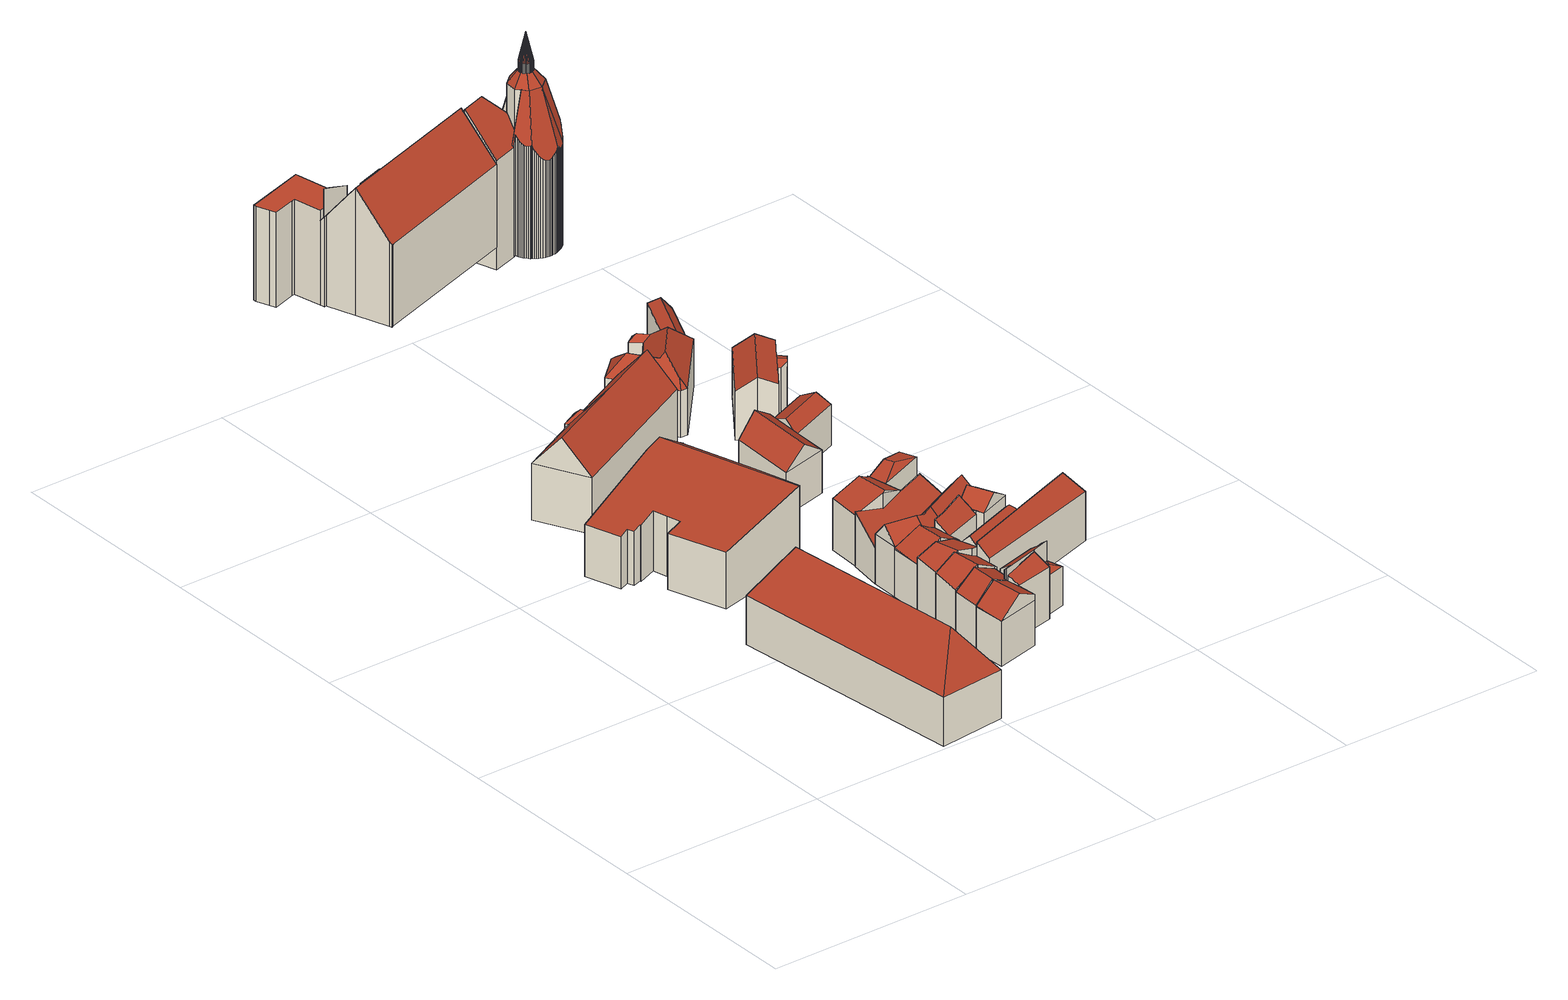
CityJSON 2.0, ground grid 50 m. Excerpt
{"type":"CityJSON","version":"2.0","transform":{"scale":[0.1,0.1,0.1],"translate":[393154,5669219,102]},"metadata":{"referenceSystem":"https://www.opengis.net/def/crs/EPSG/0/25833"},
"CityObjects":{
"building1":{"type":"Building","attributes":{"name":"Theater Meißen","Dachtyp_tdc":"tdcHipRoof","Gemeindeschluessel":14627140,"Dachneigung":52.79,"QualitaetDacherkennung":58,"Geometrietyp2DReferenz":"3000","function":"31001_3032","roofType":"3200","measuredHeight":22.56},"geometry":[{"type":"MultiSurface","lod":"2","boundaries":[[[0,1,2,3]],[[1,4,5,2]],[[4,6,7,5]],[[6,0,3,7]],[[4,1,8]],[[0,6,9]],[[1,0,9,8]],[[6,4,8,9]],[[3,2,5,7]]],"semantics":{"surfaces":[{"type":"WallSurface"},{"type":"RoofSurface"},{"type":"GroundSurface"}],"values":[0,0,0,0,1,1,1,1,2]}}]},
"building2":{"type":"Building","attributes":{"name":"Filmpalast Meißen","Dachtyp_tdc":"tdcFreeFormRoof","Gemeindeschluessel":14627140,"Dachneigung":11.33,"QualitaetDacherkennung":16,"Geometrietyp2DReferenz":"3000","function":"31001_2090","roofType":"5000","measuredHeight":18.39},"geometry":[{"type":"MultiSurface","lod":"2","boundaries":[[[10,11,12,13]],[[11,14,15,12]],[[14,16,17,15]],[[16,18,19,17]],[[18,20,21,19]],[[20,22,23,21]],[[22,24,25,23]],[[24,26,27,25]],[[26,28,29,27]],[[28,30,31,29]],[[30,32,33,31]],[[32,34,35,33]],[[34,36,37,35]],[[36,38,39,37]],[[38,40,41,39]],[[40,42,43,41]],[[42,44,45,43]],[[44,46,47,45]],[[46,10,13,47]],[[46,44,42,40,48,49,14,11,10]],[[49,48,38,36,34,32,30,28,26,24,22,20,18,16]],[[16,14,49]],[[40,38,48]],[[13,12,15,17,19,21,23,25,27,29,31,33,35,37,39,41,43,45,47]]],"semantics":{"surfaces":[{"type":"WallSurface"},{"type":"RoofSurface"},{"type":"GroundSurface"}],"values":[0,0,0,0,0,0,0,0,0,0,0,0,0,0,0,0,0,0,0,1,1,0,0,2]}}]},
"building3":{"type":"Building","attributes":{"name":"Bischofsschloss","Gemeindeschluessel":14627140,"QualitaetDacherkennung":100,"Geometrietyp2DReferenz":"3000","function":"31001_3031","roofType":"9999"},"children":["building3-1","building3-2","building3-3","building3-4"]},
"building3-1":{"type":"BuildingPart","attributes":{"Dachtyp_tdc":"tdcLeanToRoof","Dachneigung":0,"QualitaetDacherkennung":100,"Geometrietyp2DReferenz":"3000","roofType":"2100","measuredHeight":22.79},"parents":["building3"],"geometry":[{"type":"MultiSurface","lod":"2","boundaries":[[[50,51,52,53,54]],[[51,55,56,52]],[[55,57,58,56]],[[57,59,60,58]],[[59,61,62,60]],[[61,63,64,62]],[[63,65,66,64]],[[65,67,68,66]],[[67,69,70,68]],[[69,71,72,70]],[[71,73,74,72]],[[73,71,69,67,65,63,61,59,57,55,51,50,75]],[[76,53,52,56,58,60,62,64,66,68,70,72,74]],[[54,77,75,50]],[[54,53,76,77]],[[76,74,73,75,77]]],"semantics":{"surfaces":[{"type":"WallSurface"},{"type":"RoofSurface"},{"type":"GroundSurface"},{"type":"ClosureSurface"}],"values":[0,0,0,0,0,0,0,0,0,0,0,1,2,0,3,3]}}]},
"building3-2":{"type":"BuildingPart","attributes":{"Dachtyp_tdc":"tdcLeanToRoof","Dachneigung":0,"QualitaetDacherkennung":100,"Geometrietyp2DReferenz":"3000","roofType":"2100","measuredHeight":21.38},"parents":["building3"],"geometry":[{"type":"MultiSurface","lod":"2","boundaries":[[[78,79,80,81]],[[79,82,83,80]],[[82,84,85,83]],[[84,86,87,85]],[[86,88,89,87]],[[88,90,91,89]],[[90,92,93,91]],[[92,78,81,93]],[[92,90,88,86,84,82,79,78]],[[81,80,83,85,87,89,91,93]]],"semantics":{"surfaces":[{"type":"WallSurface"},{"type":"RoofSurface"},{"type":"GroundSurface"}],"values":[0,0,0,0,0,0,0,0,1,2]}}]},
"building3-3":{"type":"BuildingPart","attributes":{"Dachtyp_tdc":"tdcGableRoof","Dachneigung":50.62,"QualitaetDacherkennung":100,"Geometrietyp2DReferenz":"3000","roofType":"3100","measuredHeight":30.57},"parents":["building3"],"geometry":[{"type":"MultiSurface","lod":"2","boundaries":[[[94,95,96,97]],[[95,98,85,96]],[[98,99,100,85]],[[99,101,102,100]],[[101,103,91,102]],[[103,104,105,91]],[[104,106,107,105]],[[106,108,109,107]],[[108,110,111,109]],[[110,112,113,111]],[[112,114,115,113]],[[114,116,117,115]],[[116,118,119,117]],[[118,120,121,119]],[[120,122,123,121]],[[122,124,125,123]],[[124,126,127,125]],[[126,54,53,127]],[[122,120,118,116,114,112,110]],[[110,108,106,104,103,101,99,98,95,94,77,54,126,124,122]],[[53,76,97,96,85,100,102,91,105,107,109,111,113,115,117,119,121,123,125,127]],[[76,53,54,77]],[[97,76,77,94]]],"semantics":{"surfaces":[{"type":"WallSurface"},{"type":"RoofSurface"},{"type":"GroundSurface"},{"type":"ClosureSurface"}],"values":[0,0,0,0,0,0,0,0,0,0,0,0,0,0,0,0,0,0,1,1,2,3,3]}}]},
"building3-4":{"type":"BuildingPart","attributes":{"Dachtyp_tdc":"tdcPolyFlatRoof","Dachneigung":29.67,"QualitaetDacherkennung":100,"Geometrietyp2DReferenz":"3000","roofType":"1000","measuredHeight":27.28},"parents":["building3"],"geometry":[{"type":"MultiSurface","lod":"2","boundaries":[[[128,129,130,74,73]],[[129,131,94,97,130]],[[131,129,128,132]],[[76,74,130,97]],[[128,73,75,132]],[[73,74,76,77,75]],[[77,94,131,132,75]],[[77,76,97,94]]],"semantics":{"surfaces":[{"type":"WallSurface"},{"type":"RoofSurface"},{"type":"GroundSurface"},{"type":"ClosureSurface"}],"values":[0,0,1,2,0,3,0,3]}}]},
"building4":{"type":"Building","attributes":{"Gemeindeschluessel":14627140,"Geometrietyp2DReferenz":"3000","function":"31001_9998","roofType":"9999"},"children":["building4-1","building4-2"]},
"building4-1":{"type":"BuildingPart","attributes":{"Dachtyp_tdc":"tdcPolyFlatRoof","Dachneigung":20.7,"QualitaetDacherkennung":39,"Geometrietyp2DReferenz":"3000","roofType":"2100","measuredHeight":14.2},"parents":["building4"],"geometry":[{"type":"MultiSurface","lod":"2","boundaries":[[[133,134,135,136,137,138]],[[134,139,140,135]],[[139,141,142,140]],[[141,143,144,145,146,142]],[[143,141,139,134,133]],[[136,135,140,142,146]],[[138,144,143,133]],[[137,136,146,145]],[[137,145,144,138]]],"semantics":{"surfaces":[{"type":"WallSurface"},{"type":"RoofSurface"},{"type":"GroundSurface"},{"type":"ClosureSurface"}],"values":[0,0,0,0,1,2,0,3,3]}}]},
"building4-2":{"type":"BuildingPart","attributes":{"Dachtyp_tdc":"tdcGableRoof","Dachneigung":33.08,"QualitaetDacherkennung":53,"Geometrietyp2DReferenz":"3000","roofType":"3100","measuredHeight":14.72},"parents":["building4"],"geometry":[{"type":"MultiSurface","lod":"2","boundaries":[[[145,147,148,146]],[[147,149,150,148]],[[149,151,152,150]],[[151,153,154,152]],[[153,137,136,154]],[[144,138,155,156,157,158]],[[149,157,156,159]],[[149,159,151]],[[151,159,156,155,153]],[[147,158,157,149]],[[145,144,158,147]],[[153,155,138,137]],[[146,148,150,152,154,136]],[[146,136,137,145]],[[137,138,144,145]]],"semantics":{"surfaces":[{"type":"WallSurface"},{"type":"RoofSurface"},{"type":"GroundSurface"},{"type":"ClosureSurface"}],"values":[0,0,0,0,0,1,1,0,0,0,0,0,2,3,3]}}]},
"building5":{"type":"Building","attributes":{"name":"Stadtverwaltung Bauamt","Dachtyp_tdc":"tdcFreeFormRoof","Gemeindeschluessel":14627140,"Dachneigung":48.12,"QualitaetDacherkennung":14,"Geometrietyp2DReferenz":"3000","function":"31001_3010","roofType":"5000","measuredHeight":21.29},"geometry":[{"type":"MultiSurface","lod":"2","boundaries":[[[160,161,162,163]],[[161,164,165,162]],[[164,166,167,165]],[[166,168,169,167]],[[168,170,171,169]],[[170,172,173,171]],[[172,174,175,173]],[[174,160,163,175]],[[176,174,172]],[[177,176,172,170]],[[177,170,168]],[[178,179,160,174,176,177,168,166]],[[180,178,166,164]],[[180,164,161]],[[179,178,180,161,160]],[[163,162,165,167,169,171,173,175]]],"semantics":{"surfaces":[{"type":"WallSurface"},{"type":"RoofSurface"},{"type":"GroundSurface"}],"values":[0,0,0,0,0,0,0,0,0,1,0,1,1,1,1,2]}}]},
"building6":{"type":"Building","attributes":{"Gemeindeschluessel":14627140,"Geometrietyp2DReferenz":"3000","function":"31001_9998","roofType":"9999"},"children":["building6-1","building6-2"]},
"building6-1":{"type":"BuildingPart","attributes":{"Dachtyp_tdc":"tdcGableRoof","Dachneigung":27.96,"QualitaetDacherkennung":42,"Geometrietyp2DReferenz":"3000","roofType":"3100","measuredHeight":14.98},"parents":["building6"],"geometry":[{"type":"MultiSurface","lod":"2","boundaries":[[[181,182,183,154]],[[182,184,152,183]],[[184,185,186,152]],[[185,187,188,186]],[[187,189,190,188]],[[189,191,192,190]],[[191,193,194,192]],[[187,185,184,182]],[[182,181,195,196,193,191,189,187]],[[194,197,198,154,183,152,186,188,190,192]],[[197,194,193,196]],[[198,197,196,195]],[[154,198,195,181]]],"semantics":{"surfaces":[{"type":"WallSurface"},{"type":"RoofSurface"},{"type":"GroundSurface"},{"type":"ClosureSurface"}],"values":[0,0,0,0,0,0,0,1,1,2,3,3,3]}}]},
"building6-2":{"type":"BuildingPart","attributes":{"Dachtyp_tdc":"tdcPolyFlatRoof","Dachneigung":35.05,"QualitaetDacherkennung":62,"Geometrietyp2DReferenz":"3000","roofType":"2100","measuredHeight":15.25},"parents":["building6"],"geometry":[{"type":"MultiSurface","lod":"2","boundaries":[[[199,200,201,194,193]],[[200,202,203,201]],[[202,204,205,203]],[[204,206,207,205]],[[206,208,135,207]],[[208,209,181,154,135]],[[209,208,206,204,202,200,199,210,211]],[[198,197,194,201,203,205,207,135,154]],[[210,196,195,211]],[[196,197,198,195]],[[199,193,196,210]],[[193,194,197,196]],[[211,195,181,209]],[[195,198,154,181]]],"semantics":{"surfaces":[{"type":"WallSurface"},{"type":"RoofSurface"},{"type":"GroundSurface"},{"type":"ClosureSurface"}],"values":[0,0,0,0,0,0,1,2,0,3,0,3,0,3]}}]},
"building7":{"type":"Building","attributes":{"Gemeindeschluessel":14627140,"Geometrietyp2DReferenz":"3000","function":"31001_9998","roofType":"9999"},"children":["building7-1","building7-2"]},
"building7-1":{"type":"BuildingPart","attributes":{"Dachtyp_tdc":"tdcFreeFormRoof","Dachneigung":21.83,"QualitaetDacherkennung":44,"Geometrietyp2DReferenz":"3000","roofType":"5000","measuredHeight":15.03},"parents":["building7"],"geometry":[{"type":"MultiSurface","lod":"2","boundaries":[[[212,213,214,215]],[[213,216,217,214]],[[216,218,219,220,217]],[[221,222,223,224]],[[222,225,226,223]],[[225,227,228,226]],[[227,229,230,228]],[[229,212,215,230]],[[225,222,221,218,216,213,212]],[[212,229,227,225]],[[215,214,217,220,224,223,226,228,230]],[[221,219,218]],[[221,224,220,219]]],"semantics":{"surfaces":[{"type":"WallSurface"},{"type":"RoofSurface"},{"type":"GroundSurface"},{"type":"ClosureSurface"}],"values":[0,0,0,0,0,0,0,0,1,1,2,0,3]}}]},
"building7-2":{"type":"BuildingPart","attributes":{"Dachtyp_tdc":"tdcFreeFormRoof","Dachneigung":44.91,"QualitaetDacherkennung":10,"Geometrietyp2DReferenz":"3000","roofType":"5000","measuredHeight":15.11},"parents":["building7"],"geometry":[{"type":"MultiSurface","lod":"2","boundaries":[[[231,221,224,232]],[[219,233,234,220]],[[233,231,232,234]],[[235,236,233,219]],[[235,219,221]],[[236,235,221,231]],[[236,231,233]],[[232,224,220,234]],[[220,224,221,219]]],"semantics":{"surfaces":[{"type":"WallSurface"},{"type":"RoofSurface"},{"type":"GroundSurface"},{"type":"ClosureSurface"}],"values":[0,0,0,1,0,1,1,2,3]}}]},
"building8":{"type":"Building","attributes":{"Dachtyp_tdc":"tdcFreeFormRoof","Gemeindeschluessel":14627140,"Dachneigung":19.45,"QualitaetDacherkennung":35,"Geometrietyp2DReferenz":"3000","function":"31001_9998","roofType":"5000","measuredHeight":14.96},"geometry":[{"type":"MultiSurface","lod":"2","boundaries":[[[237,238,239,240]],[[238,241,242,239]],[[241,243,244,242]],[[243,245,246,244]],[[245,247,248,246]],[[247,249,250,248]],[[249,251,252,250]],[[251,237,240,252]],[[247,245,243,241,253,254,249]],[[251,254,253,238,237]],[[241,238,253]],[[251,249,254]],[[240,239,242,244,246,248,250,252]]],"semantics":{"surfaces":[{"type":"WallSurface"},{"type":"RoofSurface"},{"type":"GroundSurface"}],"values":[0,0,0,0,0,0,0,0,1,1,0,0,2]}}]},
"building9":{"type":"Building","attributes":{"Gemeindeschluessel":14627140,"Geometrietyp2DReferenz":"3000","function":"31001_9998","roofType":"9999"},"children":["building9-1","building9-2","building9-3"]},
"building9-1":{"type":"BuildingPart","attributes":{"Dachtyp_tdc":"tdcGableRoof","Dachneigung":31.56,"QualitaetDacherkennung":69,"Geometrietyp2DReferenz":"3000","roofType":"3100","measuredHeight":15.91},"parents":["building9"],"geometry":[{"type":"MultiSurface","lod":"2","boundaries":[[[255,256,257,258]],[[256,259,260,257]],[[259,261,262,260]],[[261,263,264,265,262]],[[266,261,267,268,269,270]],[[271,268,267,272]],[[259,272,267,261]],[[256,271,272,259]],[[255,269,268,271,256]],[[261,266,263]],[[265,258,257,260,262]],[[273,264,263]],[[258,265,264,273,255]],[[273,263,266,270]],[[255,273,270,269]]],"semantics":{"surfaces":[{"type":"WallSurface"},{"type":"RoofSurface"},{"type":"GroundSurface"},{"type":"ClosureSurface"}],"values":[0,0,0,0,1,1,0,0,0,0,2,0,3,0,3]}}]},
"building9-2":{"type":"BuildingPart","attributes":{"Dachtyp_tdc":"tdcPolyFlatRoof","Dachneigung":37.09,"QualitaetDacherkennung":80,"Geometrietyp2DReferenz":"3000","roofType":"2100","measuredHeight":15.31},"parents":["building9"],"geometry":[{"type":"MultiSurface","lod":"2","boundaries":[[[274,275,276,277,278,279]],[[275,280,269,255,258,276]],[[264,281,282,283,265]],[[281,264,273,270,280,275,274,284]],[[277,276,258,265,283]],[[270,269,280]],[[264,265,258,255,273]],[[273,255,269,270]],[[279,284,274]],[[278,277,283,282]],[[278,282,281,284,279]]],"semantics":{"surfaces":[{"type":"WallSurface"},{"type":"RoofSurface"},{"type":"GroundSurface"},{"type":"ClosureSurface"}],"values":[0,0,0,1,2,0,3,3,0,3,3]}}]},
"building9-3":{"type":"BuildingPart","attributes":{"Dachtyp_tdc":"tdcFreeFormRoof","Dachneigung":32.74,"QualitaetDacherkennung":65,"Geometrietyp2DReferenz":"3000","roofType":"5000","measuredHeight":15.52},"parents":["building9"],"geometry":[{"type":"MultiSurface","lod":"2","boundaries":[[[285,286,214,217]],[[286,287,230,214]],[[287,288,289,230]],[[288,290,291,289]],[[290,278,277,291]],[[282,292,293,283]],[[292,285,217,293]],[[294,295,296,297,287]],[[298,299,284,279,300,296,295,301]],[[292,298,301,285]],[[285,301,295,294,286]],[[288,297,296,300,290]],[[290,300,279,278]],[[282,281,299,298,292]],[[287,297,288]],[[286,294,287]],[[217,214,230,289,291,277,283,293]],[[283,277,278,282]],[[299,281,284]],[[278,279,284,281,282]]],"semantics":{"surfaces":[{"type":"WallSurface"},{"type":"RoofSurface"},{"type":"GroundSurface"},{"type":"ClosureSurface"}],"values":[0,0,0,0,0,0,0,1,1,0,0,0,0,0,0,0,2,3,0,3]}}]},
"building10":{"type":"Building","attributes":{"Dachtyp_tdc":"tdcFreeFormRoof","Gemeindeschluessel":14627140,"Dachneigung":18.83,"QualitaetDacherkennung":27,"Geometrietyp2DReferenz":"3000","function":"31001_9998","roofType":"5000","measuredHeight":10.02},"geometry":[{"type":"MultiSurface","lod":"2","boundaries":[[[302,303,304,305]],[[303,306,307,304]],[[306,308,309,307]],[[308,302,305,309]],[[310,308,306]],[[311,310,306,303]],[[311,303,302]],[[310,311,302,308]],[[305,304,307,309]]],"semantics":{"surfaces":[{"type":"WallSurface"},{"type":"RoofSurface"},{"type":"GroundSurface"}],"values":[0,0,0,0,1,1,1,1,2]}}]},
"building11":{"type":"Building","attributes":{"Dachtyp_tdc":"tdcFreeFormRoof","Gemeindeschluessel":14627140,"Dachneigung":48.82,"QualitaetDacherkennung":13,"Geometrietyp2DReferenz":"3000","function":"31001_9998","roofType":"5000","measuredHeight":15.83},"geometry":[{"type":"MultiSurface","lod":"2","boundaries":[[[312,313,276,257]],[[313,314,291,276]],[[314,315,289,291]],[[315,316,317,289]],[[316,318,319,317]],[[318,320,321,319]],[[320,322,323,321]],[[322,312,257,323]],[[324,325,326,322,320]],[[324,327,328]],[[320,327,324]],[[318,327,320]],[[327,318,316]],[[327,316,315]],[[328,327,315,314]],[[325,324,328,314,313]],[[326,325,313,312]],[[326,312,322]],[[257,276,291,289,317,319,321,323]]],"semantics":{"surfaces":[{"type":"WallSurface"},{"type":"RoofSurface"},{"type":"GroundSurface"}],"values":[0,0,0,0,0,0,0,0,1,1,1,1,1,0,1,1,1,0,2]}}]},
"building12":{"type":"Building","attributes":{"Dachtyp_tdc":"tdcPolyFlatRoof","Gemeindeschluessel":14627140,"Dachneigung":32.5,"QualitaetDacherkennung":55,"Geometrietyp2DReferenz":"3000","function":"31001_9998","roofType":"2100","measuredHeight":13.16},"geometry":[{"type":"MultiSurface","lod":"2","boundaries":[[[329,330,319,331]],[[330,332,317,319]],[[332,333,334,317]],[[333,335,336,334]],[[335,337,338,336]],[[337,339,340,338]],[[339,341,342,340]],[[341,329,331,342]],[[341,339,337,335,333,332,330,329]],[[331,319,317,334,336,338,340,342]]],"semantics":{"surfaces":[{"type":"WallSurface"},{"type":"RoofSurface"},{"type":"GroundSurface"}],"values":[0,0,0,0,0,0,0,0,1,2]}}]},
"building13":{"type":"Building","attributes":{"Gemeindeschluessel":14627140,"Geometrietyp2DReferenz":"3000","function":"31001_9998","roofType":"9999"},"children":["building13-1","building13-2"]},
"building13-1":{"type":"BuildingPart","attributes":{"Dachtyp_tdc":"tdcPolyFlatRoof","Dachneigung":27.15,"QualitaetDacherkennung":76,"Geometrietyp2DReferenz":"3000","roofType":"2100","measuredHeight":14.6},"parents":["building13"],"geometry":[{"type":"MultiSurface","lod":"2","boundaries":[[[343,344,345,346]],[[344,347,348,349,345]],[[350,351,232,352,353]],[[351,343,346,232]],[[351,350,347,344,343]],[[346,345,349,352,232]],[[353,348,347,350]],[[353,352,349,348]]],"semantics":{"surfaces":[{"type":"WallSurface"},{"type":"RoofSurface"},{"type":"GroundSurface"},{"type":"ClosureSurface"}],"values":[0,0,0,0,1,2,0,3]}}]},
"building13-2":{"type":"BuildingPart","attributes":{"Dachtyp_tdc":"tdcFreeFormRoof","Dachneigung":28.78,"QualitaetDacherkennung":44,"Geometrietyp2DReferenz":"3000","roofType":"5000","measuredHeight":15.06},"parents":["building13"],"geometry":[{"type":"MultiSurface","lod":"2","boundaries":[[[354,355,223,356]],[[355,353,352,223]],[[348,357,358,349]],[[357,359,192,358]],[[359,360,190,192]],[[360,361,362,190]],[[361,363,186,362]],[[363,364,228,186]],[[364,354,356,228]],[[361,360,359,357,348,353,355,354]],[[354,364,363,361]],[[356,223,352,349,358,192,190,362,186,228]],[[349,352,353,348]]],"semantics":{"surfaces":[{"type":"WallSurface"},{"type":"RoofSurface"},{"type":"GroundSurface"},{"type":"ClosureSurface"}],"values":[0,0,0,0,0,0,0,0,0,1,1,2,3]}}]},
"building14":{"type":"Building","attributes":{"Dachtyp_tdc":"tdcFreeFormRoof","Gemeindeschluessel":14627140,"Dachneigung":35.57,"QualitaetDacherkennung":75,"Geometrietyp2DReferenz":"3000","function":"31001_9998","roofType":"5000","measuredHeight":14.34},"geometry":[{"type":"MultiSurface","lod":"2","boundaries":[[[365,366,367,368]],[[366,369,370,367]],[[369,371,372,370]],[[371,373,374,372]],[[373,375,376,374]],[[375,365,368,376]],[[373,371,369,377,378,375]],[[378,377,366,365]],[[369,366,377]],[[365,375,378]],[[368,367,370,372,374,376]]],"semantics":{"surfaces":[{"type":"WallSurface"},{"type":"RoofSurface"},{"type":"GroundSurface"}],"values":[0,0,0,0,0,0,1,1,0,0,2]}}]},
"building15":{"type":"Building","attributes":{"Dachtyp_tdc":"tdcHipAndGableRoof","Gemeindeschluessel":14627140,"Dachneigung":13.15,"QualitaetDacherkennung":25,"Geometrietyp2DReferenz":"3000","function":"31001_9998","roofType":"5000","measuredHeight":13.61},"geometry":[{"type":"MultiSurface","lod":"2","boundaries":[[[379,380,381,382]],[[380,383,384,381]],[[383,385,386,384]],[[385,379,382,386]],[[383,380,387]],[[379,385,388]],[[380,379,388,387]],[[385,383,387,388]],[[382,381,384,386]]],"semantics":{"surfaces":[{"type":"WallSurface"},{"type":"RoofSurface"},{"type":"GroundSurface"}],"values":[0,0,0,0,1,0,1,1,2]}}]},
"building16":{"type":"Building","attributes":{"Dachtyp_tdc":"tdcFreeFormRoof","Gemeindeschluessel":14627140,"Dachneigung":47.31,"QualitaetDacherkennung":63,"Geometrietyp2DReferenz":"3000","function":"31001_9998","roofType":"5000","measuredHeight":16.73},"geometry":[{"type":"MultiSurface","lod":"2","boundaries":[[[389,390,391,392]],[[390,393,394,391]],[[393,395,396,394]],[[395,397,398,396]],[[397,399,400,398]],[[399,401,402,400]],[[401,403,404,402]],[[403,405,406,404]],[[405,407,408,406]],[[407,409,410,408]],[[409,389,392,410]],[[411,409,407]],[[412,411,407,405]],[[413,414,415,412,405,403]],[[416,417,418,413,403,401]],[[416,401,399]],[[417,416,399,397]],[[418,417,397,395]],[[419,414,413,418,395,393]],[[419,393,390]],[[415,414,419,390,389]],[[411,412,415,389,409]],[[392,391,394,396,398,400,402,404,406,408,410]]],"semantics":{"surfaces":[{"type":"WallSurface"},{"type":"RoofSurface"},{"type":"GroundSurface"}],"values":[0,0,0,0,0,0,0,0,0,0,0,1,1,1,1,1,1,1,1,1,1,1,2]}}]},
"building17":{"type":"Building","attributes":{"name":"Amtsgericht","Gemeindeschluessel":14627140,"QualitaetDacherkennung":100,"Geometrietyp2DReferenz":"3000","function":"31001_3015","roofType":"9999"},"children":["building17-1","building17-2","building17-3","building17-4"]},
"building17-1":{"type":"BuildingPart","attributes":{"Dachtyp_tdc":"tdcFreeFormRoof","Dachneigung":74.73,"QualitaetDacherkennung":100,"Geometrietyp2DReferenz":"3000","roofType":"5000","measuredHeight":38.2},"parents":["building17"],"geometry":[{"type":"MultiSurface","lod":"2","boundaries":[[[420,421,422,423]],[[421,424,425,422]],[[424,426,427,425]],[[426,428,429,427]],[[428,430,431,429]],[[430,432,433,431]],[[432,434,435,433]],[[434,436,437,435]],[[436,438,439,437]],[[438,440,441,439]],[[440,442,443,441]],[[442,444,445,443]],[[444,446,447,445]],[[446,448,449,447]],[[448,450,451,449]],[[450,452,453,451]],[[452,454,453]],[[454,455,456,453]],[[455,457,458,456]],[[457,459,460,458]],[[459,461,462,460]],[[461,463,464,462]],[[463,465,466,464]],[[465,467,468,466]],[[467,469,470,468]],[[469,471,472,470]],[[471,473,474,472]],[[473,475,476,474]],[[475,477,478,476]],[[477,479,480,478]],[[479,481,482,480]],[[481,483,484,482]],[[483,485,486,484]],[[485,487,488,486]],[[487,489,490,488]],[[489,491,492,490]],[[491,493,494,492]],[[493,495,496,494]],[[495,497,498,496]],[[497,499,500,498]],[[499,501,502,500]],[[501,503,504,502]],[[503,505,506,504]],[[505,507,508,506]],[[507,509,510,508]],[[509,511,512,510]],[[511,513,514,512]],[[513,515,516,514]],[[515,517,518,516]],[[517,519,520,518]],[[519,521,522,520]],[[521,523,524,522]],[[523,525,526,524]],[[525,527,528,526]],[[527,529,530,528]],[[529,531,532,530]],[[531,533,534,532]],[[533,535,536,534]],[[535,537,538,536]],[[537,539,540,538]],[[539,541,542,540]],[[541,543,544,542]],[[543,545,546,544]],[[545,547,548,546]],[[547,549,550,548]],[[549,551,552,550]],[[551,553,554,552]],[[553,555,556,554]],[[555,557,558,556]],[[557,559,560,558]],[[559,561,562,560]],[[561,563,564,562]],[[563,565,566,567,564]],[[568,569,570,571]],[[569,420,423,570]],[[572,573,565,563,561,559,557,555,553,551,549,547,545,574]],[[575,576,572,574,577,578,579,580]],[[545,543,541,539,537,535,533,531,529,527,525,523,521,519,517,515,513,577,574]],[[495,493,491,489,487,485,483,481,479,578,577]],[[513,511,509,507,505,503,501,499,497,495,577]],[[465,463,461,459,457,455,454,579,578]],[[479,477,475,473,471,469,467,465,578]],[[454,452,450,448,446,444,442,440,438,436,434,432,430,580,579]],[[430,428,426,424,421,420,569,568,581,575,580]],[[423,422,425,427,429,431,433,435,437,439,441,443,445,447,449,451,453,456,458,460,462,464,466,468,470,472,474,476,478,480,482,484,486,488,490,492,494,496,498,500,502,504,506,508,510,512,514,516,518,520,522,524,526,528,530,532,534,536,538,540,542,544,546,548,550,552,554,556,558,560,562,564,567,582,583,584,585,571,570]],[[586,566,565,573]],[[586,582,567,566]],[[587,586,573,572]],[[583,582,586,587]],[[588,587,572,576]],[[583,587,588,584]],[[589,588,576,575]],[[585,584,588,589]],[[581,589,575]],[[585,589,581,568,571]]],"semantics":{"surfaces":[{"type":"WallSurface"},{"type":"RoofSurface"},{"type":"GroundSurface"},{"type":"ClosureSurface"}],"values":[0,0,0,0,0,0,0,0,0,0,0,0,0,0,0,0,0,0,0,0,0,0,0,0,0,0,0,0,0,0,0,0,0,0,0,0,0,0,0,0,0,0,0,0,0,0,0,0,0,0,0,0,0,0,0,0,0,0,0,0,0,0,0,0,0,0,0,0,0,0,0,0,0,0,0,1,1,1,1,1,1,1,1,1,2,0,3,0,3,0,3,0,3,0,3]}}]},
"building17-2":{"type":"BuildingPart","attributes":{"Dachtyp_tdc":"tdcTentRoof","Dachneigung":76.97,"QualitaetDacherkennung":100,"Geometrietyp2DReferenz":"3000","roofType":"4000","measuredHeight":50.07},"parents":["building17"],"geometry":[{"type":"MultiSurface","lod":"2","boundaries":[[[590,591,592,593]],[[591,594,595,592]],[[594,596,597,595]],[[596,598,599,597]],[[598,600,601,599]],[[600,602,603,601]],[[602,604,605,603]],[[604,606,607,605]],[[606,608,609,607]],[[608,610,611,609]],[[610,612,613,611]],[[612,614,615,613]],[[614,616,617,615]],[[616,618,619,617]],[[618,620,621,619]],[[620,622,623,621]],[[622,624,625,623]],[[624,626,627,625]],[[626,628,629,627]],[[628,630,631,629]],[[630,632,633,631]],[[632,634,635,633]],[[634,636,637,635]],[[636,638,639,637]],[[638,640,641,639]],[[640,642,643,641]],[[642,644,645,643]],[[644,646,647,645]],[[646,648,649,647]],[[648,650,651,649]],[[650,652,653,651]],[[652,654,655,653]],[[654,656,657,655]],[[656,658,659,657]],[[658,660,661,659]],[[660,590,593,661]],[[591,590,662]],[[594,591,662]],[[596,594,662]],[[598,596,662]],[[600,598,662]],[[602,600,662]],[[604,602,662]],[[606,604,662]],[[608,606,662]],[[610,608,662]],[[612,610,662]],[[614,612,662]],[[616,614,662]],[[618,616,662]],[[620,618,662]],[[622,620,662]],[[624,622,662]],[[626,624,662]],[[628,626,662]],[[630,628,662]],[[632,630,662]],[[634,632,662]],[[636,634,662]],[[638,636,662]],[[640,638,662]],[[642,640,662]],[[644,642,662]],[[646,644,662]],[[648,646,662]],[[650,648,662]],[[652,650,662]],[[654,652,662]],[[656,654,662]],[[658,656,662]],[[660,658,662]],[[590,660,662]],[[593,592,595,597,599,601,603,605,607,609,611,613,615,617,619,621,623,625,627,629,631,633,635,637,639,641,643,645,647,649,651,653,655,657,659,661]]],"semantics":{"surfaces":[{"type":"WallSurface"},{"type":"RoofSurface"},{"type":"GroundSurface"}],"values":[0,0,0,0,0,0,0,0,0,0,0,0,0,0,0,0,0,0,0,0,0,0,0,0,0,0,0,0,0,0,0,0,0,0,0,0,1,1,1,1,1,1,1,1,1,1,1,1,1,1,1,1,1,1,1,1,1,1,1,1,1,1,1,1,1,1,1,1,1,1,1,1,2]}}]},
"building17-3":{"type":"BuildingPart","attributes":{"Dachtyp_tdc":"tdcTentRoof","Dachneigung":52.52,"QualitaetDacherkennung":100,"Geometrietyp2DReferenz":"3000","roofType":"4000","measuredHeight":43.13},"parents":["building17"],"geometry":[{"type":"MultiSurface","lod":"2","boundaries":[[[663,664,665]],[[580,663,665]],[[579,580,665]],[[578,579,665]],[[577,578,665]],[[574,577,665]],[[666,667,668,669,670,671,672,673]],[[574,674,667,666]],[[674,664,668,667]],[[664,663,669,668]],[[663,580,670,669]],[[580,579,671,670]],[[579,578,672,671]],[[578,577,673,672]],[[577,574,666,673]],[[674,574,665]],[[664,674,665]]],"semantics":{"surfaces":[{"type":"RoofSurface"},{"type":"GroundSurface"},{"type":"WallSurface"}],"values":[0,0,0,0,0,0,1,2,2,2,2,2,2,2,2,0,0]}}]},
"building17-4":{"type":"BuildingPart","attributes":{"Dachtyp_tdc":"tdcHipAndGableRoof","Dachneigung":50.12,"QualitaetDacherkennung":100,"Geometrietyp2DReferenz":"3000","roofType":"5000","measuredHeight":35.72},"parents":["building17"],"geometry":[{"type":"MultiSurface","lod":"2","boundaries":[[[675,676,677,678]],[[676,679,680,677]],[[679,681,682,680]],[[681,683,684,682]],[[683,685,568,571,684]],[[566,675,678,567]],[[588,589,581,685,683,681,686]],[[681,679,676,686]],[[676,675,566,586,587,588,686]],[[678,677,680,682,684,571,585,584,583,582,567]],[[568,685,581]],[[584,585,589,588]],[[585,571,568,581,589]],[[582,583,587,586]],[[583,584,588,587]],[[566,567,582,586]]],"semantics":{"surfaces":[{"type":"WallSurface"},{"type":"RoofSurface"},{"type":"GroundSurface"},{"type":"ClosureSurface"}],"values":[0,0,0,0,0,0,1,1,1,2,0,3,3,3,3,3]}}]},
"building18":{"type":"Building","attributes":{"Dachtyp_tdc":"tdcGableRoof","Gemeindeschluessel":14627140,"Dachneigung":27.59,"QualitaetDacherkennung":82,"Geometrietyp2DReferenz":"3000","function":"31001_9998","roofType":"3100","measuredHeight":11.7},"geometry":[{"type":"MultiSurface","lod":"2","boundaries":[[[687,688,689,690]],[[688,691,692,689]],[[691,693,694,692]],[[693,687,690,694]],[[691,688,695]],[[687,693,696]],[[688,687,696,695]],[[693,691,695,696]],[[690,689,692,694]]],"semantics":{"surfaces":[{"type":"WallSurface"},{"type":"RoofSurface"},{"type":"GroundSurface"}],"values":[0,0,0,0,0,0,1,1,2]}}]},
"building19":{"type":"Building","attributes":{"Gemeindeschluessel":14627140,"Geometrietyp2DReferenz":"3000","function":"31001_9998","roofType":"9999"},"children":["building19-1","building19-2"]},
"building19-1":{"type":"BuildingPart","attributes":{"Dachtyp_tdc":"tdcFreeFormRoof","Dachneigung":15.32,"QualitaetDacherkennung":42,"Geometrietyp2DReferenz":"3000","roofType":"5000","measuredHeight":14.46},"parents":["building19"],"geometry":[{"type":"MultiSurface","lod":"2","boundaries":[[[697,698,699,700]],[[698,701,702,699]],[[703,704,705,706,707]],[[704,708,709,705]],[[708,710,711,709]],[[710,712,713,711]],[[712,697,700,713]],[[708,704,703,714]],[[714,715,701,698,697,712,710,708]],[[700,699,702,716,706,705,709,711,713]],[[717,715,714]],[[716,702,701,715,717]],[[703,707,717,714]],[[716,717,707,706]]],"semantics":{"surfaces":[{"type":"WallSurface"},{"type":"RoofSurface"},{"type":"GroundSurface"},{"type":"ClosureSurface"}],"values":[0,0,0,0,0,0,0,1,1,2,0,3,0,3]}}]},
"building19-2":{"type":"BuildingPart","attributes":{"Dachtyp_tdc":"tdcGableRoof","Dachneigung":34.91,"QualitaetDacherkennung":65,"Geometrietyp2DReferenz":"3000","roofType":"3100","measuredHeight":14.9},"parents":["building19"],"geometry":[{"type":"MultiSurface","lod":"2","boundaries":[[[718,719,699,702,701]],[[719,720,721,699]],[[720,722,723,721]],[[722,724,725,723]],[[724,726,727,725]],[[726,728,729,727]],[[728,730,731,729]],[[730,732,733,731]],[[732,707,706,733]],[[728,726,724,722]],[[722,720,719,718,715,717,707,732,730,728]],[[706,716,702,699,721,723,725,727,729,731,733]],[[701,715,718]],[[702,716,717,715,701]],[[716,706,707,717]]],"semantics":{"surfaces":[{"type":"WallSurface"},{"type":"RoofSurface"},{"type":"GroundSurface"},{"type":"ClosureSurface"}],"values":[0,0,0,0,0,0,0,0,0,1,1,2,0,3,3]}}]},
"building20":{"type":"Building","attributes":{"Dachtyp_tdc":"tdcGableRoof","Gemeindeschluessel":14627140,"Dachneigung":49.37,"QualitaetDacherkennung":73,"Geometrietyp2DReferenz":"3000","function":"31001_9998","roofType":"3100","measuredHeight":9.82},"geometry":[{"type":"MultiSurface","lod":"2","boundaries":[[[734,735,736,737]],[[735,738,739,736]],[[738,740,741,739]],[[740,734,737,741]],[[738,735,742]],[[734,740,743]],[[735,734,743,742]],[[740,738,742,743]],[[737,736,739,741]]],"semantics":{"surfaces":[{"type":"WallSurface"},{"type":"RoofSurface"},{"type":"GroundSurface"}],"values":[0,0,0,0,0,0,1,1,2]}}]}
},
"vertices":[
[341,10,120],[278,593,120],[278,593,3],[341,10,3],[442,611,119],[442,611,3],[506,27,119],[506,27,3],[367,540,229],[416,82,229],
[590,967,143],[585,805,177],[585,805,5],[590,967,5],[573,790,188],[573,790,5],[334,731,140],[334,731,5],[288,869,139],[288,869,5],[329,880,148],[329,880,5],[321,913,148],[321,913,5],[311,948,149],[311,948,5],[266,930,139],[266,930,5],[265,932,139],[265,932,5],[243,925,134],[243,925,5],[238,941,134],[238,941,5],[214,931,129],[214,931,5],[186,1018,129],[186,1018,5],[423,1113,180],[423,1113,5],[537,1147,142],[537,1147,5],[540,1148,140],[540,1148,5],[542,1143,140],[542,1143,5],[538,1143,142],[538,1143,5],[468,1126,189],[571,789,189],
[99,1796,557],[85,1864,557],[85,1864,330],[99,1796,330],[99,1796,532],[78,1862,557],[78,1862,330],[21,1844,557],[21,1844,330],[16,1859,557],[16,1859,330],[5,1890,557],[5,1890,330],[4,1897,557],[4,1897,330],[61,1915,557],[61,1915,330],[73,1919,557],[73,1919,330],[151,1944,557],[151,1944,330],[152,1938,557],[152,1938,330],[168,1854,557],[168,1854,330],[111,1799,557],[111,1799,330],[111,1799,532],
[340,1813,543],[265,1788,543],[265,1788,330],[340,1813,330],[253,1828,543],[253,1828,330],[255,1829,543],[255,1829,330],[247,1851,543],[247,1851,330],[315,1874,543],[315,1874,330],[323,1849,543],[323,1849,330],[326,1850,543],[326,1850,330],
[195,1828,532],[216,1816,553],[216,1816,330],[195,1828,330],[255,1829,554],[249,1846,532],[249,1846,330],[317,1868,532],[317,1868,330],[323,1849,557],[481,1900,559],[481,1900,330],[489,1895,569],[489,1895,330],[498,1867,603],[498,1867,330],[506,1843,635],[506,1843,330],[533,1763,532],[533,1763,330],[534,1759,528],[534,1759,330],[165,1634,526],[165,1634,330],[160,1632,526],[160,1632,330],[158,1637,532],[158,1637,330],[131,1717,635],[131,1717,330],[108,1786,546],[108,1786,330],[102,1785,545],[102,1785,330],
[168,1854,560],[170,1842,566],[170,1842,330],[195,1828,567],[111,1799,602],
[736,300,140],[833,335,145],[833,335,3],[736,300,3],[736,300,111],[736,300,126],[837,298,131],[837,298,3],[838,290,127],[838,290,3],[741,268,127],[741,268,126],[741,268,111],[741,268,3],
[746,222,111],[746,222,3],[639,196,111],[639,196,3],[634,275,111],[634,275,3],[732,298,111],[732,298,3],[732,298,128],[690,288,150],[697,210,150],[746,222,125],[634,275,113],
[390,1332,152],[385,1340,152],[385,1340,17],[390,1332,17],[430,1363,152],[430,1363,17],[435,1354,152],[435,1354,17],[596,1432,152],[596,1432,17],[657,1309,152],[657,1309,17],[292,1129,152],[292,1129,17],[230,1253,152],[230,1253,17],[261,1191,230],[626,1371,229],[423,1320,180],[473,1303,222],[419,1329,180],
[732,298,129],[687,288,153],[687,288,3],[634,275,115],[635,345,115],[635,345,3],[688,351,153],[688,351,3],[700,353,147],[700,353,3],[755,368,118],[755,368,3],[754,349,118],[754,349,3],[732,306,129],[753,313,118],[753,313,3],[732,306,3],
[754,349,125],[857,377,125],[857,377,3],[862,361,137],[862,361,3],[876,364,137],[876,364,3],[879,352,146],[879,352,3],[833,335,149],[732,298,156],[753,313,150],[732,306,151],
[690,483,153],[703,483,149],[703,483,3],[690,483,3],[743,492,137],[743,492,3],[750,472,136],[750,472,135],[750,472,3],[764,436,135],[744,429,141],[744,429,3],[764,436,3],[704,425,153],[704,425,3],[638,417,127],[638,417,3],[640,481,133],[640,481,3],
[926,496,135],[926,496,3],[913,532,135],[913,532,3],[757,454,154],[902,507,154],
[655,709,124],[659,790,127],[659,790,4],[655,709,4],[741,795,148],[741,795,4],[760,800,138],[760,800,4],[765,808,135],[765,808,4],[783,768,127],[783,768,4],[796,740,121],[796,740,4],[730,710,151],[730,710,4],[732,794,153],[737,713,153],
[842,600,131],[912,633,131],[912,633,3],[842,600,3],[942,572,131],[942,572,3],[864,542,131],[864,542,3],[857,560,131],[857,560,123],[857,560,3],[857,560,132],[901,556,162],[875,616,162],[842,600,134],[853,571,132],[912,633,136],[942,572,134],[853,570,131],
[746,558,151],[778,570,151],[778,570,3],[746,558,3],[746,558,117],[746,558,132],[842,600,156],[758,523,123],[758,523,117],[758,523,3],[757,527,126],
[743,492,117],[703,483,117],[640,481,117],[641,559,117],[641,559,3],[720,549,117],[720,549,3],[766,502,117],[766,502,3],[703,483,157],[703,483,158],[701,551,158],[641,559,120],[766,502,121],[758,523,125],[720,549,147],[743,492,135],
[837,298,100],[833,335,100],[833,335,7],[837,298,7],[879,352,100],[879,352,7],[889,311,100],[889,311,7],[865,326,107],[854,322,107],
[912,633,122],[778,570,122],[720,549,122],[641,559,122],[643,626,122],[643,626,3],[714,617,122],[714,617,3],[735,614,122],[735,614,3],[885,688,122],[885,688,3],[739,585,154],[766,597,156],[898,661,157],[642,593,161],[717,583,160],
[716,633,74],[714,617,65],[716,633,3],[643,626,89],[655,709,134],[655,709,3],[730,710,116],[730,710,3],[796,740,117],[796,740,3],[875,773,117],[875,773,3],[902,712,74],[902,712,3],
[1077,551,149],[1096,499,120],[1096,499,3],[1077,551,3],[761,392,129],[761,392,118],[761,392,3],[759,434,149],[926,496,149],[759,434,3],[759,434,116],
[692,423,154],[744,429,125],[692,423,3],[761,369,119],[761,369,3],[755,368,122],[700,353,153],[699,353,154],[699,353,3],[635,345,120],[638,417,126],
[665,953,111],[672,1122,111],[672,1122,8],[665,953,8],[788,1166,111],[788,1166,8],[788,1155,111],[788,1155,8],[785,1073,111],[785,1073,8],[782,983,111],[782,983,8],[732,1145,151],[725,968,151],
[881,850,132],[897,811,132],[897,811,7],[881,850,7],[783,768,128],[783,768,7],[765,808,128],[765,808,7],[836,807,143],[826,831,143],
[835,1482,130],[700,1329,130],[700,1329,18],[835,1482,18],[682,1330,130],[682,1330,18],[635,1406,130],[635,1406,18],[590,1468,130],[590,1468,18],[650,1523,130],[650,1523,18],[659,1512,130],[659,1512,18],[689,1469,130],[689,1469,18],[743,1533,130],[743,1533,18],[720,1554,130],[720,1554,18],[743,1570,130],[743,1570,18],[741,1553,144],[761,1534,144],[685,1402,174],[697,1401,185],[764,1479,185],[649,1505,144],[644,1462,174],[668,1428,173],[692,1348,150],
[657,1863,623],[661,1863,622],[661,1863,276],[657,1863,276],[666,1863,623],[666,1863,276],[670,1863,624],[670,1863,276],[675,1862,627],[675,1862,276],[677,1861,630],[677,1861,276],[679,1860,627],[679,1860,276],[683,1859,619],[683,1859,276],[687,1857,613],[687,1857,276],[691,1855,607],[691,1855,276],[696,1852,601],[696,1852,276],[697,1851,600],[697,1851,276],[700,1848,598],[700,1848,276],[703,1845,596],[703,1845,276],[706,1842,595],[706,1842,276],[709,1839,596],[709,1839,276],[712,1835,597],[712,1835,276],[712,1835,598],[714,1832,590],[714,1832,276],[716,1828,582],[716,1828,276],[718,1824,575],[718,1824,276],[719,1819,569],[719,1819,276],[721,1814,562],[721,1814,276],[722,1810,558],[722,1810,276],[722,1809,558],[722,1809,276],[722,1805,555],[722,1805,276],[722,1800,553],[722,1800,276],[722,1796,553],[722,1796,276],[722,1792,553],[722,1792,276],[721,1787,555],[721,1787,276],[720,1784,557],[720,1784,276],[720,1783,555],[720,1783,276],[719,1779,546],[719,1779,276],[719,1778,545],[719,1778,276],[717,1774,538],[717,1774,276],[715,1770,532],[715,1770,276],[713,1766,526],[713,1766,276],[710,1763,522],[710,1763,276],[709,1761,521],[709,1761,276],[707,1759,519],[707,1759,276],[705,1756,517],[705,1756,276],[701,1753,516],[701,1753,276],[698,1750,516],[698,1750,276],[694,1747,517],[694,1747,276],[690,1745,519],[690,1745,276],[686,1743,522],[686,1743,276],[683,1741,526],[683,1741,276],[680,1740,529],[680,1740,276],[679,1739,526],[679,1739,276],[675,1738,520],[675,1738,276],[671,1737,516],[671,1737,276],[666,1737,512],[666,1737,276],[662,1736,509],[662,1736,276],[658,1736,507],[658,1736,276],[654,1736,506],[654,1736,276],[650,1737,506],[650,1737,276],[646,1738,508],[646,1738,276],[641,1739,511],[641,1739,276],[636,1741,516],[636,1741,276],[632,1743,521],[632,1743,276],[628,1745,527],[628,1745,276],[625,1747,534],[625,1747,276],[622,1750,542],[622,1750,276],[620,1751,547],[620,1751,276],[618,1752,545],[618,1752,276],[615,1755,544],[615,1755,276],[613,1759,543],[613,1759,276],[610,1762,544],[610,1762,276],[608,1765,546],[608,1765,276],[606,1769,548],[606,1769,276],[604,1773,552],[604,1773,276],[603,1777,557],[603,1777,276],[601,1782,564],[601,1782,276],[596,1780,543],[596,1780,537],[596,1780,276],[633,1908,463],[651,1863,625],[651,1863,276],[633,1908,276],[625,1793,658],[593,1783,543],[636,1780,658],[652,1854,658],[668,1808,658],[668,1777,658],[693,1798,658],[695,1829,658],[674,1853,658],[641,1886,542],[593,1783,276],[625,1793,276],[668,1808,276],[652,1854,276],[593,1783,542],[625,1793,542],[668,1808,542],[652,1854,542],
[671,1813,708],[670,1811,708],[670,1811,276],[671,1813,276],[669,1808,708],[669,1808,276],[668,1806,708],[668,1806,276],[666,1804,708],[666,1804,276],[663,1802,708],[663,1802,276],[661,1801,708],[661,1801,276],[658,1800,708],[658,1800,276],[655,1800,708],[655,1800,276],[653,1800,708],[653,1800,276],[650,1801,708],[650,1801,276],[647,1802,708],[647,1802,276],[645,1804,708],[645,1804,276],[643,1806,708],[643,1806,276],[641,1808,708],[641,1808,276],[640,1811,708],[640,1811,276],[639,1813,708],[639,1813,276],[639,1816,708],[639,1816,276],[639,1819,708],[639,1819,276],[640,1822,708],[640,1822,276],[641,1824,708],[641,1824,276],[643,1826,708],[643,1826,276],[645,1828,708],[645,1828,276],[647,1830,708],[647,1830,276],[650,1831,708],[650,1831,276],[653,1832,708],[653,1832,276],[655,1832,708],[655,1832,276],[658,1832,708],[658,1832,276],[661,1831,708],[661,1831,276],[663,1830,708],[663,1830,276],[666,1828,708],[666,1828,276],[668,1826,708],[668,1826,276],[669,1824,708],[669,1824,276],[670,1822,708],[670,1822,276],[671,1819,708],[671,1819,276],[671,1816,708],[671,1816,276],[655,1816,777],
[642,1854,658],[619,1834,658],[655,1816,708],[636,1780,276],[617,1804,276],[619,1834,276],[642,1854,276],[674,1853,276],[695,1829,276],[693,1798,276],[668,1777,276],[617,1804,658],
[534,1759,537],[509,1835,634],[509,1835,276],[534,1759,276],[498,1867,593],[498,1867,276],[591,1899,593],[591,1899,276],[632,1913,542],[632,1913,276],[633,1908,542],[570,1856,634],
[788,1155,105],[892,1197,105],[892,1197,7],[788,1155,7],[920,1128,105],[920,1128,7],[785,1073,105],[785,1073,7],[906,1161,124],[787,1112,124],
[874,1250,152],[870,1244,149],[870,1244,19],[874,1250,19],[869,1244,149],[869,1244,19],[902,1289,156],[913,1267,159],[913,1267,19],[902,1289,19],[902,1289,152],[904,1256,163],[904,1256,19],[899,1249,159],[899,1249,19],[880,1246,152],[880,1246,19],[887,1268,163],[873,1248,152],[887,1268,19],[887,1268,152],
[869,1244,152],[870,1244,151],[836,1198,152],[836,1198,19],[801,1223,168],[801,1223,19],[764,1251,135],[764,1251,19],[870,1398,135],[870,1398,19],[908,1370,168],[908,1370,19],[942,1345,152],[942,1345,19],[902,1290,152],[902,1290,19],
[798,1534,119],[862,1673,119],[862,1673,30],[798,1534,30],[911,1652,99],[911,1652,30],[845,1507,99],[845,1507,30],[889,1662,128],[824,1519,128]
]}
